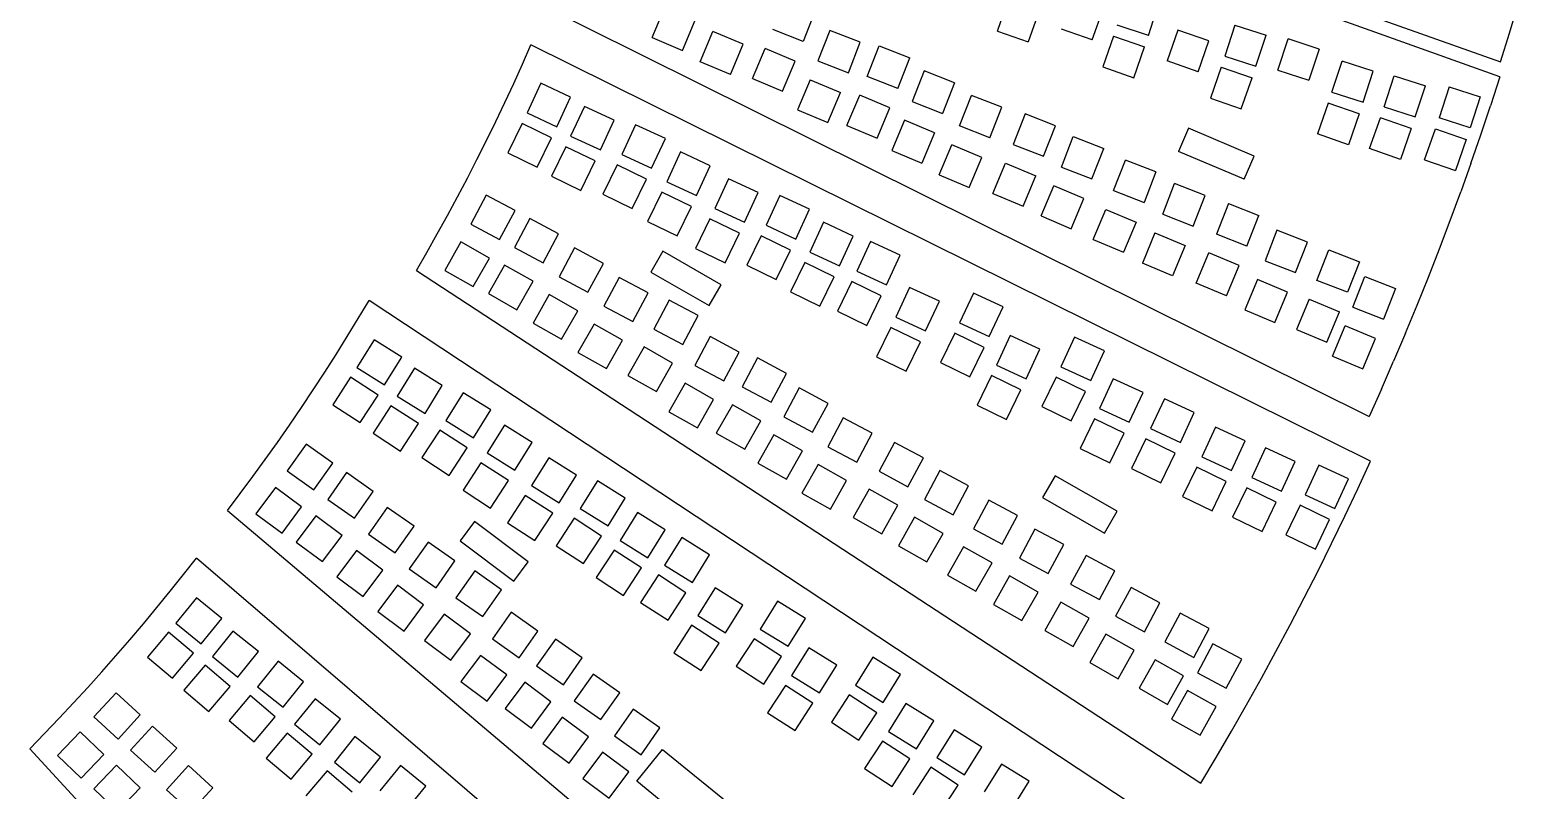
# Model space of a CAD drawing. Extents: x -27280 to 27280, y -16671 to 16671.
# Drawn here: x 22536 to 24719, y -14676 to -13561 of the extents above; entities that cross this region are included whole.
import ezdxf

# ---------------------------------------------------------------- set-up
doc = ezdxf.new("R2010")
doc.units = 0
doc.header["$MEASUREMENT"] = 0
doc.layers.get('0').update_dxf_attribs({"linetype": 'CONTINUOUS'})

msp = doc.modelspace()

# ---------------------------------------------------------------- linework, layer by layer
for p, q in [((23398.3, -13149), (24693, -13608.3)), ((24692.1, -13630.1), (23398.3, -13168)), ((23270, -13516.5), (24500.2, -14128.1)), ((23449.2, -13572.9), (23467.7, -13528.7)), ((23955.2, -13563.2), (23971, -13517.8)), ((24094.3, -13576.3), (24110.1, -13531)), ((24176.7, -13569.5), (24191.6, -13523.8)), ((24706.1, -13566.3), (24718.9, -13523.7)), ((23493.4, -13591.5), (23512, -13547.3)), ((23688.1, -13533.8), (23670.6, -13578.5)), ((24016.3, -13533.7), (24000.5, -13579)), ((23449.2, -13572.9), (23493.4, -13591.5)), ((23519.4, -13608.1), (23538, -13563.8)), ((23582.3, -13582.4), (23538, -13563.8)), ((23670.6, -13578.5), (23625.9, -13561)), ((23709.5, -13562.2), (23692, -13606.9)), ((23754.2, -13579.7), (23709.5, -13562.2)), ((23955.2, -13563.2), (24000.5, -13579)), ((24094.3, -13576.3), (24049, -13560.5)), ((24125.7, -13570.5), (24109.8, -13615.9)), ((24125.7, -13570.5), (24171, -13586.4)), ((24176.7, -13569.5), (24131, -13554.6)), ((24219.9, -13561.7), (24204.1, -13607)), ((24265.2, -13577.5), (24219.9, -13561.7)), ((24303.6, -13554.4), (24288.7, -13600.1)), ((24303.6, -13554.4), (24349.2, -13569.3)), ((24334.3, -13614.9), (24349.2, -13569.3)), ((24693, -13608.3), (24706.1, -13566.3)), ((23258.8, -13611.7), (23271.3, -13583.3)), ((24502.1, -14193.7), (23271.3, -13583.3)), ((23563.7, -13626.7), (23582.3, -13582.4)), ((23596.1, -13632.9), (23614.7, -13588.6)), ((23658.9, -13607.2), (23614.7, -13588.6)), ((23736.7, -13624.4), (23754.2, -13579.7)), ((23764.5, -13629.8), (23782, -13585.1)), ((23782, -13585.1), (23826.7, -13602.6)), ((24155.2, -13631.7), (24171, -13586.4)), ((24249.4, -13622.9), (24265.2, -13577.5)), ((24366.5, -13620.5), (24381.4, -13574.8)), ((24427, -13589.7), (24381.4, -13574.8)), ((24427, -13589.7), (24412.1, -13635.3)), ((23246.1, -13639.9), (23258.8, -13611.7)), ((23563.7, -13626.7), (23519.4, -13608.1)), ((23640.3, -13651.5), (23658.9, -13607.2)), ((23692, -13606.9), (23736.7, -13624.4)), ((23809.2, -13647.3), (23826.7, -13602.6)), ((24109.8, -13615.9), (24155.2, -13631.7)), ((24249.4, -13622.9), (24204.1, -13607)), ((24283.3, -13616), (24267.5, -13661.4)), ((24283.3, -13616), (24328.6, -13631.9)), ((24288.7, -13600.1), (24334.3, -13614.9)), ((24445.8, -13652.8), (24460.7, -13607.2)), ((24506.4, -13622), (24460.7, -13607.2)), ((23233, -13667.9), (23246.1, -13639.9)), ((23285.7, -13639.8), (23265.6, -13683.3)), ((23329.3, -13659.9), (23285.7, -13639.8)), ((23596.1, -13632.9), (23640.3, -13651.5)), ((23680.8, -13634.5), (23662.2, -13678.8)), ((23680.8, -13634.5), (23725, -13653.1)), ((23809.2, -13647.3), (23764.5, -13629.8)), ((23847.7, -13621.7), (23830.2, -13666.4)), ((23892.4, -13639.2), (23847.7, -13621.7)), ((23892.4, -13639.2), (23874.9, -13683.9)), ((24312.8, -13677.2), (24328.6, -13631.9)), ((24366.5, -13620.5), (24412.1, -13635.3)), ((24491.5, -13667.7), (24506.4, -13622)), ((24522.2, -13674.3), (24537.1, -13628.7)), ((24537.1, -13628.7), (24582.7, -13643.5)), ((24692.1, -13630.1), (24678.2, -13673)), ((23309.1, -13703.5), (23329.3, -13659.9)), ((23706.4, -13697.4), (23725, -13653.1)), ((23734.7, -13701.7), (23753.3, -13657.4)), ((23797.5, -13676), (23753.3, -13657.4)), ((23899.6, -13702.3), (23917.1, -13657.5)), ((23961.8, -13675), (23917.1, -13657.5)), ((24267.5, -13661.4), (24312.8, -13677.2)), ((24445.8, -13652.8), (24491.5, -13667.7)), ((24567.9, -13689.2), (24582.7, -13643.5)), ((24617.7, -13644.8), (24602.8, -13690.5)), ((24617.7, -13644.8), (24663.3, -13659.7)), ((24663.3, -13659.7), (24648.4, -13705.3)), ((23219.7, -13695.9), (23233, -13667.9)), ((23265.6, -13683.3), (23309.1, -13703.5)), ((23349.6, -13673.9), (23329.5, -13717.4)), ((23393.2, -13694), (23349.6, -13673.9)), ((23662.2, -13678.8), (23706.4, -13697.4)), ((23778.9, -13720.3), (23797.5, -13676)), ((23830.2, -13666.4), (23874.9, -13683.9)), ((23944.3, -13719.8), (23961.8, -13675)), ((24440.4, -13668.8), (24424.6, -13714.1)), ((24485.8, -13684.6), (24440.4, -13668.8)), ((24522.2, -13674.3), (24567.9, -13689.2)), ((24664, -13715.2), (24678.2, -13673)), ((23206.1, -13723.7), (23219.7, -13695.9)), ((23258.3, -13698.6), (23237.3, -13741.7)), ((23301.5, -13719.6), (23258.3, -13698.6)), ((23373.1, -13737.5), (23393.2, -13694)), ((23424.8, -13700.6), (23404.7, -13744.1)), ((23468.4, -13720.7), (23424.8, -13700.6)), ((23734.7, -13701.7), (23778.9, -13720.3)), ((23819, -13694), (23800.4, -13738.3)), ((23863.2, -13712.6), (23819, -13694)), ((23944.3, -13719.8), (23899.6, -13702.3)), ((23995.9, -13684.6), (23978.4, -13729.3)), ((24040.6, -13702.1), (23995.9, -13684.6)), ((24023, -13746.8), (24040.6, -13702.1)), ((24235.3, -13705.5), (24220.8, -13739.6)), ((24331.6, -13746.4), (24235.3, -13705.5)), ((24485.8, -13684.6), (24469.9, -13729.9)), ((24501, -13735.6), (24516.8, -13690.3)), ((24562.1, -13706.1), (24516.8, -13690.3)), ((24648.4, -13705.3), (24602.8, -13690.5)), ((23192.2, -13751.4), (23206.1, -13723.7)), ((23280.5, -13762.7), (23301.5, -13719.6)), ((23329.5, -13717.4), (23373.1, -13737.5)), ((23448.3, -13764.2), (23468.4, -13720.7)), ((23863.2, -13712.6), (23844.6, -13756.9)), ((24049, -13762.5), (24066.5, -13717.8)), ((24066.5, -13717.8), (24111.2, -13735.3)), ((24469.9, -13729.9), (24424.6, -13714.1)), ((24562.1, -13706.1), (24546.3, -13751.4)), ((24581.6, -13751.8), (24597.4, -13706.4)), ((24597.4, -13706.4), (24642.7, -13722.2)), ((24642.7, -13722.2), (24626.9, -13767.6)), ((24649.5, -13757.2), (24664, -13715.2)), ((23237.3, -13741.7), (23280.5, -13762.7)), ((23322.3, -13732.7), (23301.3, -13775.8)), ((23365.4, -13753.7), (23322.3, -13732.7)), ((23404.7, -13744.1), (23448.3, -13764.2)), ((23490.7, -13740.4), (23470.6, -13784)), ((23534.3, -13760.6), (23490.7, -13740.4)), ((23800.4, -13738.3), (23844.6, -13756.9)), ((23869.8, -13774.1), (23888.4, -13729.9)), ((23932.6, -13748.5), (23888.4, -13729.9)), ((23914, -13792.7), (23932.6, -13748.5)), ((23978.4, -13729.3), (24023, -13746.8)), ((24093.7, -13780), (24111.2, -13735.3)), ((24317.1, -13780.5), (24220.8, -13739.6)), ((24317.1, -13780.5), (24331.6, -13746.4)), ((24546.3, -13751.4), (24501, -13735.6)), ((23178.1, -13778.9), (23192.2, -13751.4)), ((23344.4, -13796.8), (23365.4, -13753.7)), ((23397.5, -13759.4), (23376.5, -13802.5)), ((23440.6, -13780.4), (23397.5, -13759.4)), ((23514.2, -13804.1), (23534.3, -13760.6)), ((23948.6, -13801.2), (23967.1, -13756.9)), ((23967.1, -13756.9), (24011.4, -13775.5)), ((24049, -13762.5), (24093.7, -13780)), ((24125.5, -13797), (24143, -13752.3)), ((24187.7, -13769.8), (24143, -13752.3)), ((24187.7, -13769.8), (24170.2, -13814.5)), ((24581.6, -13751.8), (24626.9, -13767.6)), ((24649.5, -13757.2), (24634.5, -13799.1)), ((23163.6, -13806.3), (23178.1, -13778.9)), ((23301.3, -13775.8), (23344.4, -13796.8)), ((23419.6, -13823.5), (23440.6, -13780.4)), ((23470.6, -13784), (23514.2, -13804.1)), ((23561.1, -13779.9), (23541, -13823.5)), ((23604.7, -13800), (23561.1, -13779.9)), ((23869.8, -13774.1), (23914, -13792.7)), ((23992.8, -13819.8), (24011.4, -13775.5)), ((24019.2, -13834.3), (24037.8, -13790.1)), ((24082.1, -13808.7), (24037.8, -13790.1)), ((24197.6, -13831.5), (24215.1, -13786.8)), ((24259.8, -13804.3), (24215.1, -13786.8)), ((23148.9, -13833.5), (23163.6, -13806.3)), ((23205.6, -13803.8), (23183, -13846.2)), ((23248, -13826.4), (23205.6, -13803.8)), ((23376.5, -13802.5), (23419.6, -13823.5)), ((23463.4, -13799.2), (23442.4, -13842.4)), ((23506.6, -13820.3), (23463.4, -13799.2)), ((23584.6, -13843.6), (23604.7, -13800)), ((23636.2, -13804.4), (23616, -13848)), ((23679.7, -13824.5), (23636.2, -13804.4)), ((23948.6, -13801.2), (23992.8, -13819.8)), ((24063.5, -13852.9), (24082.1, -13808.7)), ((24125.5, -13797), (24170.2, -13814.5)), ((24242.2, -13849), (24259.8, -13804.3)), ((24619.1, -13840.9), (24634.5, -13799.1)), ((23134, -13860.6), (23148.9, -13833.5)), ((23225.4, -13868.8), (23248, -13826.4)), ((23485.5, -13863.4), (23506.6, -13820.3)), ((23541, -13823.5), (23584.6, -13843.6)), ((23659.6, -13868.1), (23679.7, -13824.5)), ((24019.2, -13834.3), (24063.5, -13852.9)), ((24095.7, -13868.9), (24114.3, -13824.6)), ((24114.3, -13824.6), (24158.5, -13843.2)), ((24197.6, -13831.5), (24242.2, -13849)), ((24294.1, -13816.2), (24276.5, -13860.9)), ((24294.1, -13816.2), (24338.8, -13833.7)), ((24321.2, -13878.4), (24338.8, -13833.7)), ((23183, -13846.2), (23225.4, -13868.8)), ((23269.6, -13837.9), (23247, -13880.3)), ((23311.9, -13860.5), (23269.6, -13837.9)), ((23442.4, -13842.4), (23485.5, -13863.4)), ((23533.8, -13838.7), (23512.8, -13881.8)), ((23576.9, -13859.7), (23533.8, -13838.7)), ((23616, -13848), (23659.6, -13868.1)), ((23700.1, -13843.6), (23680, -13887.2)), ((23743.7, -13863.7), (23700.1, -13843.6)), ((24158.5, -13843.2), (24139.9, -13887.5)), ((24365.1, -13855.1), (24347.6, -13899.8)), ((24409.8, -13872.6), (24365.1, -13855.1)), ((24603.3, -13882.5), (24619.1, -13840.9)), ((23118.8, -13887.6), (23134, -13860.6)), ((23168.7, -13872.3), (23145.1, -13914)), ((23210.5, -13895.9), (23168.7, -13872.3)), ((23247, -13880.3), (23289.3, -13902.9)), ((23289.3, -13902.9), (23311.9, -13860.5)), ((23555.9, -13902.9), (23576.9, -13859.7)), ((23608.8, -13863.2), (23587.8, -13906.4)), ((23652, -13884.2), (23608.8, -13863.2)), ((23723.6, -13907.3), (23743.7, -13863.7)), ((23769.2, -13871.7), (23749.1, -13915.3)), ((23812.8, -13891.8), (23769.2, -13871.7)), ((24095.7, -13868.9), (24139.9, -13887.5)), ((24186.3, -13859.1), (24167.8, -13903.4)), ((24186.3, -13859.1), (24230.6, -13877.7)), ((24230.6, -13877.7), (24212, -13922)), ((24321.2, -13878.4), (24276.5, -13860.9)), ((24392.3, -13917.3), (24409.8, -13872.6)), ((23103.3, -13914.4), (23118.8, -13887.6)), ((23186.8, -13937.7), (23210.5, -13895.9)), ((23335.1, -13881.1), (23312.5, -13923.5)), ((23377.5, -13903.8), (23335.1, -13881.1)), ((23464.5, -13886), (23447.1, -13916.5)), ((23550.2, -13935), (23464.5, -13886)), ((23512.8, -13881.8), (23555.9, -13902.9)), ((23631, -13927.4), (23652, -13884.2)), ((23680, -13887.2), (23723.6, -13907.3)), ((23792.7, -13935.4), (23812.8, -13891.8)), ((24246.7, -13932.8), (24265.3, -13888.5)), ((24309.6, -13907.1), (24265.3, -13888.5)), ((24347.6, -13899.8), (24392.3, -13917.3)), ((24423.8, -13928.7), (24441.3, -13884)), ((24441.3, -13884), (24486, -13901.5)), ((24486, -13901.5), (24468.5, -13946.2)), ((24587.1, -13923.9), (24603.3, -13882.5)), ((23103.3, -13914.4), (24253.5, -14665.6)), ((23145.1, -13914), (23186.8, -13937.7)), ((23232.6, -13906.4), (23209, -13948.1)), ((23274.4, -13930), (23232.6, -13906.4)), ((23312.5, -13923.5), (23354.9, -13946.1)), ((23354.9, -13946.1), (23377.5, -13903.8)), ((23447.1, -13916.5), (23532.8, -13965.4)), ((23587.8, -13906.4), (23631, -13927.4)), ((23672.8, -13902.4), (23651.8, -13945.5)), ((23715.9, -13923.4), (23672.8, -13902.4)), ((23694.9, -13966.5), (23715.9, -13923.4)), ((23749.1, -13915.3), (23792.7, -13935.4)), ((24212, -13922), (24167.8, -13903.4)), ((24291, -13951.3), (24309.6, -13907.1)), ((24476.5, -13967.9), (24494, -13923.2)), ((24494, -13923.2), (24538.7, -13940.7)), ((24570.5, -13965.2), (24587.1, -13923.9)), ((23250.8, -13971.8), (23274.4, -13930)), ((23400.8, -13924.3), (23378.2, -13966.6)), ((23443.1, -13946.9), (23400.8, -13924.3)), ((23532.8, -13965.4), (23550.2, -13935)), ((23651.8, -13945.5), (23694.9, -13966.5)), ((23741.9, -13930.5), (23720.9, -13973.7)), ((23785, -13951.5), (23741.9, -13930.5)), ((23826.5, -13939), (23806.4, -13982.5)), ((23870.1, -13959.1), (23826.5, -13939)), ((24291, -13951.3), (24246.7, -13932.8)), ((24336.4, -13927.4), (24317.8, -13971.7)), ((24380.6, -13946), (24336.4, -13927.4)), ((24468.5, -13946.2), (24423.8, -13928.7)), ((24538.7, -13940.7), (24521.2, -13985.4)), ((23018, -13984.6), (23033.9, -13958.1)), ((24180.3, -14715.2), (23033.9, -13958.1)), ((23209, -13948.1), (23250.8, -13971.8)), ((23298.2, -13949.6), (23274.5, -13991.4)), ((23340, -13973.2), (23298.2, -13949.6)), ((23378.2, -13966.6), (23420.5, -13989.2)), ((23420.5, -13989.2), (23443.1, -13946.9)), ((23474, -13957.8), (23451.4, -14000.2)), ((23516.4, -13980.4), (23474, -13957.8)), ((23764, -13994.7), (23785, -13951.5)), ((23850, -14002.7), (23870.1, -13959.1)), ((23920, -13947.3), (23899.9, -13990.9)), ((23963.5, -13967.4), (23920, -13947.3)), ((23943.4, -14011), (23963.5, -13967.4)), ((24362, -13990.3), (24380.6, -13946)), ((24412.6, -13956.4), (24394, -14000.6)), ((24412.6, -13956.4), (24456.8, -13974.9)), ((24553.5, -14006.3), (24570.5, -13965.2)), ((23001.9, -14011.1), (23018, -13984.6)), ((23316.3, -14015), (23340, -13973.2)), ((23493.8, -14022.8), (23516.4, -13980.4)), ((23720.9, -13973.7), (23764, -13994.7)), ((23806.4, -13982.5), (23850, -14002.7)), ((24317.8, -13971.7), (24362, -13990.3)), ((24438.2, -14019.2), (24456.8, -13974.9)), ((24476.5, -13967.9), (24521.2, -13985.4)), ((22985.5, -14037.3), (23001.9, -14011.1)), ((23274.5, -13991.4), (23316.3, -14015)), ((23363.8, -13992.7), (23340.2, -14034.5)), ((23405.6, -14016.4), (23363.8, -13992.7)), ((23451.4, -14000.2), (23493.8, -14022.8)), ((23534.3, -14011.2), (23511.7, -14053.5)), ((23576.7, -14033.8), (23534.3, -14011.2)), ((23799.2, -13997.8), (23778.2, -14040.9)), ((23842.3, -14018.8), (23799.2, -13997.8)), ((23892.6, -14006.1), (23871.6, -14049.2)), ((23935.8, -14027.1), (23892.6, -14006.1)), ((23899.9, -13990.9), (23943.4, -14011)), ((23973.9, -14009.4), (23953.8, -14053)), ((24017.5, -14029.5), (23973.9, -14009.4)), ((24394, -14000.6), (24438.2, -14019.2)), ((24446.7, -14039.8), (24465.3, -13995.5)), ((24509.5, -14014.1), (24465.3, -13995.5)), ((24553.5, -14006.3), (24536.1, -14047.2)), ((23041.2, -14015.8), (23015.9, -14056.6)), ((23082, -14041.1), (23041.2, -14015.8)), ((23382, -14058.1), (23405.6, -14016.4)), ((23437.1, -14026.3), (23413.4, -14068.1)), ((23478.8, -14049.9), (23437.1, -14026.3)), ((23821.3, -14061.9), (23842.3, -14018.8)), ((23914.8, -14070.2), (23935.8, -14027.1)), ((23997.4, -14073.1), (24017.5, -14029.5)), ((24068.5, -14011.7), (24048.4, -14055.2)), ((24112.1, -14031.8), (24068.5, -14011.7)), ((24092, -14075.4), (24112.1, -14031.8)), ((24490.9, -14058.4), (24509.5, -14014.1)), ((22968.9, -14063.4), (22985.5, -14037.3)), ((23056.7, -14081.9), (23082, -14041.1)), ((23340.2, -14034.5), (23382, -14058.1)), ((23455.2, -14091.7), (23478.8, -14049.9)), ((23511.7, -14053.5), (23554.1, -14076.1)), ((23554.1, -14076.1), (23576.7, -14033.8)), ((23603.6, -14042.4), (23581, -14084.8)), ((23646, -14065), (23603.6, -14042.4)), ((23778.2, -14040.9), (23821.3, -14061.9)), ((23871.6, -14049.2), (23914.8, -14070.2)), ((23953.8, -14053), (23997.4, -14073.1)), ((24446.7, -14039.8), (24490.9, -14058.4)), ((24518.2, -14088), (24536.1, -14047.2)), ((22951.9, -14089.3), (22968.9, -14063.4)), ((23006.9, -14070.8), (22980.7, -14111.1)), ((23047.1, -14097), (23006.9, -14070.8)), ((23015.9, -14056.6), (23056.7, -14081.9)), ((23100.5, -14057.5), (23075.2, -14098.3)), ((23141.3, -14082.8), (23100.5, -14057.5)), ((23413.4, -14068.1), (23455.2, -14091.7)), ((23623.4, -14107.4), (23646, -14065)), ((23946.6, -14068.2), (23925.6, -14111.4)), ((23989.8, -14089.2), (23946.6, -14068.2)), ((24041.2, -14070.5), (24020.2, -14113.6)), ((24084.4, -14091.5), (24041.2, -14070.5)), ((24048.4, -14055.2), (24092, -14075.4)), ((24125.2, -14073), (24105.1, -14116.6)), ((24168.8, -14093.1), (24125.2, -14073)), ((22934.8, -14115.1), (22951.9, -14089.3)), ((23021, -14137.2), (23047.1, -14097)), ((23075.2, -14098.3), (23116, -14123.6)), ((23116, -14123.6), (23141.3, -14082.8)), ((23171.8, -14093.3), (23146.5, -14134)), ((23212.6, -14118.6), (23171.8, -14093.3)), ((23497.4, -14079.6), (23473.7, -14121.4)), ((23539.1, -14103.3), (23497.4, -14079.6)), ((23581, -14084.8), (23623.4, -14107.4)), ((23664.6, -14086.4), (23642, -14128.8)), ((23706.9, -14109), (23664.6, -14086.4)), ((23968.8, -14132.4), (23989.8, -14089.2)), ((24063.4, -14134.6), (24084.4, -14091.5)), ((24148.6, -14136.7), (24168.8, -14093.1)), ((24518.2, -14088), (24500.2, -14128.1)), ((22917.3, -14140.7), (22934.8, -14115.1)), ((22980.7, -14111.1), (23021, -14137.2)), ((23066.1, -14112.5), (23040, -14152.8)), ((23106.4, -14138.7), (23066.1, -14112.5)), ((23187.3, -14159.4), (23212.6, -14118.6)), ((23515.5, -14145), (23539.1, -14103.3)), ((23566.7, -14110.9), (23543, -14152.7)), ((23608.4, -14134.5), (23566.7, -14110.9)), ((23684.3, -14151.4), (23706.9, -14109)), ((23925.6, -14111.4), (23968.8, -14132.4)), ((24020.2, -14113.6), (24063.4, -14134.6)), ((24105.1, -14116.6), (24148.6, -14136.7)), ((24200.1, -14102.4), (24179.9, -14146)), ((24243.6, -14122.5), (24200.1, -14102.4)), ((22899.7, -14166.1), (22917.3, -14140.7)), ((23080.2, -14178.9), (23106.4, -14138.7)), ((23146.5, -14134), (23187.3, -14159.4)), ((23232.3, -14141), (23207, -14181.7)), ((23273.1, -14166.3), (23232.3, -14141)), ((23473.7, -14121.4), (23515.5, -14145)), ((23584.8, -14176.3), (23608.4, -14134.5)), ((23642, -14128.8), (23684.3, -14151.4)), ((23729.3, -14130.2), (23706.7, -14172.5)), ((23771.7, -14152.8), (23729.3, -14130.2)), ((24097.8, -14131.8), (24076.8, -14175)), ((24141, -14152.8), (24097.8, -14131.8)), ((24223.5, -14166.1), (24243.6, -14122.5)), ((23040, -14152.8), (23080.2, -14178.9)), ((23137.5, -14148.3), (23111.3, -14188.5)), ((23177.7, -14174.4), (23137.5, -14148.3)), ((23543, -14152.7), (23584.8, -14176.3)), ((23627.6, -14154.9), (23604, -14196.6)), ((23669.4, -14178.5), (23627.6, -14154.9)), ((23749.1, -14195.1), (23771.7, -14152.8)), ((24120, -14196), (24141, -14152.8)), ((24172.7, -14161.2), (24151.7, -14204.3)), ((24215.9, -14182.2), (24172.7, -14161.2)), ((24179.9, -14146), (24223.5, -14166.1)), ((24275.1, -14143.8), (24255, -14187.4)), ((24318.7, -14163.9), (24275.1, -14143.8)), ((24298.5, -14207.5), (24318.7, -14163.9)), ((22881.7, -14191.3), (22899.7, -14166.1)), ((22941.6, -14168.8), (22914, -14208)), ((22980.9, -14196.4), (22941.6, -14168.8)), ((23151.6, -14214.7), (23177.7, -14174.4)), ((23207, -14181.7), (23247.8, -14207.1)), ((23247.8, -14207.1), (23273.1, -14166.3)), ((23645.8, -14220.3), (23669.4, -14178.5)), ((23706.7, -14172.5), (23749.1, -14195.1)), ((23804.4, -14166.2), (23781.8, -14208.6)), ((23846.7, -14188.8), (23804.4, -14166.2)), ((24076.8, -14175), (24120, -14196)), ((24194.9, -14225.4), (24215.9, -14182.2)), ((24348.4, -14174.1), (24328.3, -14217.7)), ((24392, -14194.2), (24348.4, -14174.1)), ((22863.5, -14216.4), (22881.7, -14191.3)), ((22953.2, -14235.7), (22980.9, -14196.4)), ((23111.3, -14188.5), (23151.6, -14214.7)), ((23198, -14196), (23171.8, -14236.2)), ((23238.2, -14222.1), (23198, -14196)), ((23297.3, -14188.8), (23272, -14229.6)), ((23338.1, -14214.1), (23297.3, -14188.8)), ((23604, -14196.6), (23645.8, -14220.3)), ((23692.4, -14198.6), (23668.7, -14240.4)), ((23734.2, -14222.2), (23692.4, -14198.6)), ((23824.1, -14231.2), (23846.7, -14188.8)), ((23870.7, -14207.4), (23848.1, -14249.8)), ((23913, -14230), (23870.7, -14207.4)), ((24151.7, -14204.3), (24194.9, -14225.4)), ((24247.7, -14202.6), (24226.7, -14245.7)), ((24290.9, -14223.6), (24247.7, -14202.6)), ((24255, -14187.4), (24298.5, -14207.5)), ((24371.9, -14237.8), (24392, -14194.2)), ((24426.5, -14199.6), (24406.4, -14243.1)), ((24470.1, -14219.7), (24426.5, -14199.6)), ((24483.5, -14234.2), (24502.1, -14193.7)), ((22845.1, -14241.2), (22863.5, -14216.4)), ((22914, -14208), (22953.2, -14235.7)), ((23000.9, -14210.5), (22973.3, -14249.7)), ((23040.1, -14238.1), (23000.9, -14210.5)), ((23212.1, -14262.4), (23238.2, -14222.1)), ((23312.8, -14254.9), (23338.1, -14214.1)), ((23368.8, -14222.3), (23343.5, -14263.1)), ((23409.6, -14247.7), (23368.8, -14222.3)), ((23710.5, -14264), (23734.2, -14222.2)), ((23781.8, -14208.6), (23824.1, -14231.2)), ((24039.8, -14215), (24021.4, -14247.2)), ((24130.6, -14266.9), (24039.8, -14215)), ((24269.9, -14266.7), (24290.9, -14223.6)), ((24328.3, -14217.7), (24371.9, -14237.8)), ((24450, -14263.2), (24470.1, -14219.7)), ((22826.4, -14265.9), (22845.1, -14241.2)), ((22896.6, -14232.2), (22868, -14270.7)), ((22935.1, -14260.8), (22896.6, -14232.2)), ((22973.3, -14249.7), (23012.5, -14277.4)), ((23012.5, -14277.4), (23040.1, -14238.1)), ((23171.8, -14236.2), (23212.1, -14262.4)), ((23263, -14243.8), (23236.8, -14284)), ((23303.2, -14269.9), (23263, -14243.8)), ((23272, -14229.6), (23312.8, -14254.9)), ((23384.3, -14288.4), (23409.6, -14247.7)), ((23668.7, -14240.4), (23710.5, -14264)), ((23767.4, -14234.7), (23743.8, -14276.5)), ((23809.2, -14258.3), (23767.4, -14234.7)), ((23848.1, -14249.8), (23890.4, -14272.4)), ((23890.4, -14272.4), (23913, -14230)), ((23942.6, -14250.7), (23920, -14293)), ((23984.9, -14273.3), (23942.6, -14250.7)), ((24021.4, -14247.2), (24112.2, -14299.1)), ((24226.7, -14245.7), (24269.9, -14266.7)), ((24321.1, -14232.9), (24300.1, -14276)), ((24364.2, -14253.9), (24321.1, -14232.9)), ((24406.4, -14243.1), (24450, -14263.2)), ((24464.5, -14274.5), (24483.5, -14234.2)), ((22826.4, -14265.9), (23875.5, -15152.9)), ((22868, -14270.7), (22906.5, -14299.3)), ((22906.5, -14299.3), (22935.1, -14260.8)), ((23060.6, -14261.5), (23033, -14300.7)), ((23099.9, -14289.1), (23060.6, -14261.5)), ((23277.1, -14310.2), (23303.2, -14269.9)), ((23343.5, -14263.1), (23384.3, -14288.4)), ((23427.4, -14269.1), (23402.1, -14309.9)), ((23468.2, -14294.4), (23427.4, -14269.1)), ((23785.6, -14300.1), (23809.2, -14258.3)), ((24112.2, -14299.1), (24130.6, -14266.9)), ((24343.2, -14297), (24364.2, -14253.9)), ((24399.2, -14258.4), (24378.2, -14301.5)), ((24442.4, -14279.4), (24399.2, -14258.4)), ((22955.8, -14273.9), (22927.2, -14312.4)), ((22994.4, -14302.5), (22955.8, -14273.9)), ((23072.2, -14328.3), (23099.9, -14289.1)), ((23188.4, -14282.2), (23167.4, -14310.3)), ((23267.4, -14341.4), (23188.4, -14282.2)), ((23236.8, -14284), (23277.1, -14310.2)), ((23334.5, -14277.3), (23308.3, -14317.6)), ((23374.7, -14303.5), (23334.5, -14277.3)), ((23442.9, -14335.2), (23468.2, -14294.4)), ((23743.8, -14276.5), (23785.6, -14300.1)), ((23833.7, -14275.9), (23810.1, -14317.7)), ((23875.5, -14299.5), (23833.7, -14275.9)), ((23920, -14293), (23962.3, -14315.6)), ((23962.3, -14315.6), (23984.9, -14273.3)), ((24010.1, -14293.4), (23987.5, -14335.7)), ((24052.5, -14316), (24010.1, -14293.4)), ((24300.1, -14276), (24343.2, -14297)), ((24421.4, -14322.5), (24442.4, -14279.4)), ((24445.1, -14314.6), (24464.5, -14274.5)), ((22927.2, -14312.4), (22965.8, -14341)), ((22965.8, -14341), (22994.4, -14302.5)), ((23033, -14300.7), (23072.2, -14328.3)), ((23120.5, -14312.4), (23092.8, -14351.6)), ((23159.7, -14340), (23120.5, -14312.4)), ((23167.4, -14310.3), (23246.4, -14369.4)), ((23348.5, -14343.7), (23374.7, -14303.5)), ((23402.1, -14309.9), (23442.9, -14335.2)), ((23492.6, -14305.5), (23467.2, -14346.3)), ((23533.3, -14330.8), (23492.6, -14305.5)), ((23851.9, -14341.3), (23875.5, -14299.5)), ((24029.9, -14358.4), (24052.5, -14316)), ((24378.2, -14301.5), (24421.4, -14322.5)), ((24425.4, -14354.4), (24445.1, -14314.6)), ((22761.7, -14360), (22780.8, -14335.7)), ((23823.6, -15230.1), (22780.8, -14335.7)), ((23015.5, -14324.8), (22986.9, -14363.4)), ((23054.1, -14353.4), (23015.5, -14324.8)), ((23308.3, -14317.6), (23348.5, -14343.7)), ((23393.1, -14324.1), (23366.9, -14364.3)), ((23433.3, -14350.2), (23393.1, -14324.1)), ((23508, -14371.6), (23533.3, -14330.8)), ((23810.1, -14317.7), (23851.9, -14341.3)), ((23905.6, -14319.1), (23882, -14360.9)), ((23947.4, -14342.8), (23905.6, -14319.1)), ((23987.5, -14335.7), (24029.9, -14358.4)), ((24085.2, -14331.8), (24062.6, -14374.1)), ((24127.5, -14354.4), (24085.2, -14331.8)), ((22742.4, -14384.2), (22761.7, -14360)), ((23025.5, -14392), (23054.1, -14353.4)), ((23092.8, -14351.6), (23132.1, -14379.2)), ((23132.1, -14379.2), (23159.7, -14340)), ((23189, -14354.7), (23161.4, -14393.9)), ((23228.3, -14382.3), (23189, -14354.7)), ((23246.4, -14369.4), (23267.4, -14341.4)), ((23407.2, -14390.5), (23433.3, -14350.2)), ((23467.2, -14346.3), (23508, -14371.6)), ((23923.8, -14384.5), (23947.4, -14342.8)), ((24104.9, -14396.7), (24127.5, -14354.4)), ((24405.2, -14394.1), (24425.4, -14354.4)), ((22986.9, -14363.4), (23025.5, -14392)), ((23075.4, -14375.7), (23046.8, -14414.3)), ((23113.9, -14404.3), (23075.4, -14375.7)), ((23366.9, -14364.3), (23407.2, -14390.5)), ((23458.2, -14360.5), (23432, -14400.8)), ((23498.5, -14386.7), (23458.2, -14360.5)), ((23541.2, -14379.3), (23515.8, -14420.1)), ((23581.9, -14404.6), (23541.2, -14379.3)), ((23882, -14360.9), (23923.8, -14384.5)), ((23973.2, -14361.8), (23949.6, -14403.6)), ((24015, -14385.5), (23973.2, -14361.8)), ((24062.6, -14374.1), (24104.9, -14396.7)), ((24151.2, -14378.8), (24128.6, -14421.1)), ((24193.5, -14401.4), (24151.2, -14378.8)), ((22722.8, -14408.2), (22742.4, -14384.2)), ((22780.8, -14393.9), (22750.6, -14431.2)), ((22818.1, -14424.1), (22780.8, -14393.9)), ((23161.4, -14393.9), (23200.6, -14421.5)), ((23200.6, -14421.5), (23228.3, -14382.3)), ((23432, -14400.8), (23472.3, -14426.9)), ((23472.3, -14426.9), (23498.5, -14386.7)), ((23632.9, -14399), (23607.6, -14439.8)), ((23673.7, -14424.3), (23632.9, -14399)), ((23949.6, -14403.6), (23991.3, -14427.3)), ((23991.3, -14427.3), (24015, -14385.5)), ((24048.2, -14400.2), (24024.6, -14442)), ((24090, -14423.9), (24048.2, -14400.2)), ((24170.9, -14443.7), (24193.5, -14401.4)), ((24384.6, -14433.6), (24405.2, -14394.1)), ((22703.1, -14432.1), (22722.8, -14408.2)), ((22787.9, -14461.4), (22818.1, -14424.1)), ((23046.8, -14414.3), (23085.3, -14442.9)), ((23085.3, -14442.9), (23113.9, -14404.3)), ((23143.9, -14418), (23115.3, -14456.6)), ((23182.5, -14446.6), (23143.9, -14418)), ((23242.3, -14415), (23214.7, -14454.3)), ((23281.6, -14442.7), (23242.3, -14415)), ((23515.8, -14420.1), (23556.6, -14445.4)), ((23556.6, -14445.4), (23581.9, -14404.6)), ((23648.3, -14465.1), (23673.7, -14424.3)), ((24066.3, -14465.6), (24090, -14423.9)), ((24128.6, -14421.1), (24170.9, -14443.7)), ((24223.4, -14416.4), (24200.8, -14458.7)), ((24265.8, -14439), (24223.4, -14416.4)), ((22683, -14455.7), (22703.1, -14432.1)), ((22739.9, -14444.2), (22708.9, -14480.8)), ((22776.5, -14475.1), (22739.9, -14444.2)), ((22750.6, -14431.2), (22787.9, -14461.4)), ((22834.4, -14442.7), (22804.2, -14480)), ((22871.7, -14472.9), (22834.4, -14442.7)), ((23153.9, -14485.2), (23182.5, -14446.6)), ((23253.9, -14481.9), (23281.6, -14442.7)), ((23506.8, -14434.3), (23480.6, -14474.5)), ((23547.1, -14460.4), (23506.8, -14434.3)), ((23607.6, -14439.8), (23648.3, -14465.1)), ((24024.6, -14442), (24066.3, -14465.6)), ((24114.2, -14447.2), (24090.6, -14489)), ((24156, -14470.8), (24114.2, -14447.2)), ((24243.2, -14481.4), (24265.8, -14439)), ((24363.7, -14472.9), (24384.6, -14433.6)), ((22662.8, -14479.1), (22683, -14455.7)), ((23115.3, -14456.6), (23153.9, -14485.2)), ((23214.7, -14454.3), (23253.9, -14481.9)), ((23307.2, -14454.5), (23279.6, -14493.8)), ((23346.5, -14482.2), (23307.2, -14454.5)), ((23520.9, -14500.7), (23547.1, -14460.4)), ((23598.5, -14454), (23572.4, -14494.3)), ((23638.8, -14480.2), (23598.5, -14454)), ((23678.8, -14467.3), (23653.5, -14508.1)), ((23719.6, -14492.6), (23678.8, -14467.3)), ((24200.8, -14458.7), (24243.2, -14481.4)), ((24271.2, -14461.5), (24248.6, -14503.8)), ((24313.5, -14484.1), (24271.2, -14461.5)), ((22642.3, -14502.3), (22662.8, -14479.1)), ((22708.9, -14480.8), (22745.6, -14511.8)), ((22745.6, -14511.8), (22776.5, -14475.1)), ((22804.2, -14480), (22841.5, -14510.2)), ((22841.5, -14510.2), (22871.7, -14472.9)), ((22900.7, -14487), (22870.5, -14524.3)), ((22938, -14517.2), (22900.7, -14487)), ((23197.2, -14478.4), (23168.6, -14516.9)), ((23235.8, -14507), (23197.2, -14478.4)), ((23318.8, -14521.4), (23346.5, -14482.2)), ((23480.6, -14474.5), (23520.9, -14500.7)), ((23612.6, -14520.4), (23638.8, -14480.2)), ((23772.4, -14481.2), (23747.1, -14522)), ((23813.2, -14506.5), (23772.4, -14481.2)), ((24090.6, -14489), (24132.3, -14512.6)), ((24132.3, -14512.6), (24156, -14470.8)), ((24186.5, -14484.9), (24162.9, -14526.6)), ((24228.3, -14508.5), (24186.5, -14484.9)), ((24290.9, -14526.4), (24313.5, -14484.1)), ((24342.4, -14512), (24363.7, -14472.9)), ((22621.6, -14525.3), (22642.3, -14502.3)), ((22793.5, -14492.9), (22762.5, -14529.6)), ((22830.1, -14523.9), (22793.5, -14492.9)), ((23207.2, -14545.5), (23235.8, -14507)), ((23279.6, -14493.8), (23318.8, -14521.4)), ((23362.3, -14505.7), (23334.7, -14544.9)), ((23401.6, -14533.3), (23362.3, -14505.7)), ((23572.4, -14494.3), (23612.6, -14520.4)), ((23653.5, -14508.1), (23694.3, -14533.4)), ((23694.3, -14533.4), (23719.6, -14492.6)), ((23787.9, -14547.3), (23813.2, -14506.5)), ((24204.6, -14550.3), (24228.3, -14508.5)), ((24248.6, -14503.8), (24290.9, -14526.4)), ((24320.6, -14550.8), (24342.4, -14512)), ((22600.6, -14548.1), (22621.6, -14525.3)), ((22662.9, -14533.2), (22630.6, -14568.7)), ((22698.4, -14565.5), (22662.9, -14533.2)), ((22762.5, -14529.6), (22799.1, -14560.6)), ((22799.1, -14560.6), (22830.1, -14523.9)), ((22870.5, -14524.3), (22907.8, -14554.5)), ((22907.8, -14554.5), (22938, -14517.2)), ((23168.6, -14516.9), (23207.2, -14545.5)), ((23262.2, -14517.9), (23233.6, -14556.5)), ((23300.7, -14546.5), (23262.2, -14517.9)), ((23373.9, -14572.6), (23401.6, -14533.3)), ((23644.5, -14522.3), (23618.3, -14562.6)), ((23684.7, -14548.5), (23644.5, -14522.3)), ((23747.1, -14522), (23787.9, -14547.3)), ((24162.9, -14526.6), (24204.6, -14550.3)), ((24234.2, -14529.9), (24210.6, -14571.7)), ((24276, -14553.5), (24234.2, -14529.9)), ((22579.5, -14570.6), (22600.6, -14548.1)), ((22859.8, -14537.3), (22828.8, -14574)), ((22896.4, -14568.3), (22859.8, -14537.3)), ((22954.8, -14541.9), (22924.6, -14579.2)), ((22992.1, -14572.1), (22954.8, -14541.9)), ((23233.6, -14556.5), (23272.1, -14585.1)), ((23272.1, -14585.1), (23300.7, -14546.5)), ((23334.7, -14544.9), (23373.9, -14572.6)), ((23658.5, -14588.7), (23684.7, -14548.5)), ((23738.1, -14536.2), (23711.9, -14576.4)), ((23778.3, -14562.4), (23738.1, -14536.2)), ((23821.1, -14549.1), (23795.7, -14589.8)), ((23861.8, -14574.4), (23821.1, -14549.1)), ((24252.4, -14595.3), (24276, -14553.5)), ((24298.5, -14589.5), (24320.6, -14550.8)), ((22558.1, -14593), (22579.5, -14570.6)), ((22630.6, -14568.7), (22666.1, -14601)), ((22666.1, -14601), (22698.4, -14565.5)), ((22828.8, -14574), (22865.4, -14605)), ((22865.4, -14605), (22896.4, -14568.3)), ((22961.9, -14609.4), (22992.1, -14572.1)), ((23317.2, -14569.1), (23288.7, -14607.6)), ((23355.8, -14597.7), (23317.2, -14569.1)), ((23421.2, -14557.1), (23393.6, -14596.3)), ((23460.4, -14584.7), (23421.2, -14557.1)), ((23618.3, -14562.6), (23658.5, -14588.7)), ((23711.9, -14576.4), (23752.2, -14602.6)), ((23752.2, -14602.6), (23778.3, -14562.4)), ((23836.5, -14615.2), (23861.8, -14574.4)), ((24210.6, -14571.7), (24252.4, -14595.3)), ((22536.5, -14615.2), (22558.1, -14593)), ((22610.2, -14590.5), (22577.1, -14625.1)), ((22644.9, -14623.7), (22610.2, -14590.5)), ((22716.5, -14582), (22684.2, -14617.5)), ((22752, -14614.3), (22716.5, -14582)), ((22913.9, -14592.2), (22882.9, -14628.9)), ((22950.5, -14623.2), (22913.9, -14592.2)), ((22924.6, -14579.2), (22961.9, -14609.4)), ((23013.3, -14597.5), (22983.1, -14634.8)), ((23050.6, -14627.7), (23013.3, -14597.5)), ((23327.2, -14636.2), (23355.8, -14597.7)), ((23393.6, -14596.3), (23432.8, -14624)), ((23432.8, -14624), (23460.4, -14584.7)), ((23795.7, -14589.8), (23836.5, -14615.2)), ((23891.8, -14587.4), (23866.5, -14628.2)), ((23932.5, -14612.7), (23891.8, -14587.4)), ((24276, -14627.9), (24298.5, -14589.5)), ((22536.5, -14615.2), (23466.5, -15626.3)), ((22684.2, -14617.5), (22719.6, -14649.8)), ((22719.6, -14649.8), (22752, -14614.3)), ((23288.7, -14607.6), (23327.2, -14636.2)), ((23376.1, -14620.5), (23347.5, -14659)), ((23414.7, -14649), (23376.1, -14620.5)), ((23426.4, -14662.9), (23464.3, -14616.3)), ((23464.3, -14616.3), (23576, -14707.2)), ((23786.7, -14604.1), (23760.6, -14644.3)), ((23827, -14630.2), (23786.7, -14604.1)), ((23907.2, -14653.5), (23932.5, -14612.7)), ((22577.1, -14625.1), (22611.7, -14658.3)), ((22611.7, -14658.3), (22644.9, -14623.7)), ((22663.8, -14639.2), (22630.6, -14673.9)), ((22698.5, -14672.4), (22663.8, -14639.2)), ((22769.4, -14640), (22737.1, -14675.5)), ((22804.9, -14672.4), (22769.4, -14640)), ((22882.9, -14628.9), (22919.5, -14659.8)), ((22919.5, -14659.8), (22950.5, -14623.2)), ((22983.1, -14634.8), (23020.4, -14665)), ((23020.4, -14665), (23050.6, -14627.7)), ((23080, -14639.7), (23049.8, -14677)), ((23117.3, -14669.9), (23080, -14639.7)), ((23800.8, -14670.5), (23827, -14630.2)), ((23857.4, -14642.4), (23831.3, -14682.7)), ((23897.7, -14668.6), (23857.4, -14642.4)), ((23866.5, -14628.2), (23907.2, -14653.5)), ((23961.1, -14637.7), (23935.8, -14678.5)), ((24001.9, -14663), (23961.1, -14637.7)), ((24253.5, -14665.6), (24276, -14627.9)), ((22972.4, -14647.7), (22941.4, -14684.4)), ((23009, -14678.7), (22972.4, -14647.7)), ((23347.5, -14659), (23386.1, -14687.6)), ((23386.1, -14687.6), (23414.7, -14649)), ((23538.1, -14753.7), (23426.4, -14662.9)), ((23760.6, -14644.3), (23800.8, -14670.5)), ((23976.6, -14703.8), (24001.9, -14663)), ((22630.6, -14673.9), (22665.3, -14707.1)), ((22665.3, -14707.1), (22698.5, -14672.4)), ((22737.1, -14675.5), (22772.5, -14707.8)), ((22772.5, -14707.8), (22804.9, -14672.4)), ((23087.1, -14707.2), (23117.3, -14669.9)), ((23871.5, -14708.8), (23897.7, -14668.6))]:
    msp.add_line(p, q)

doc.saveas('drawing.dxf')
